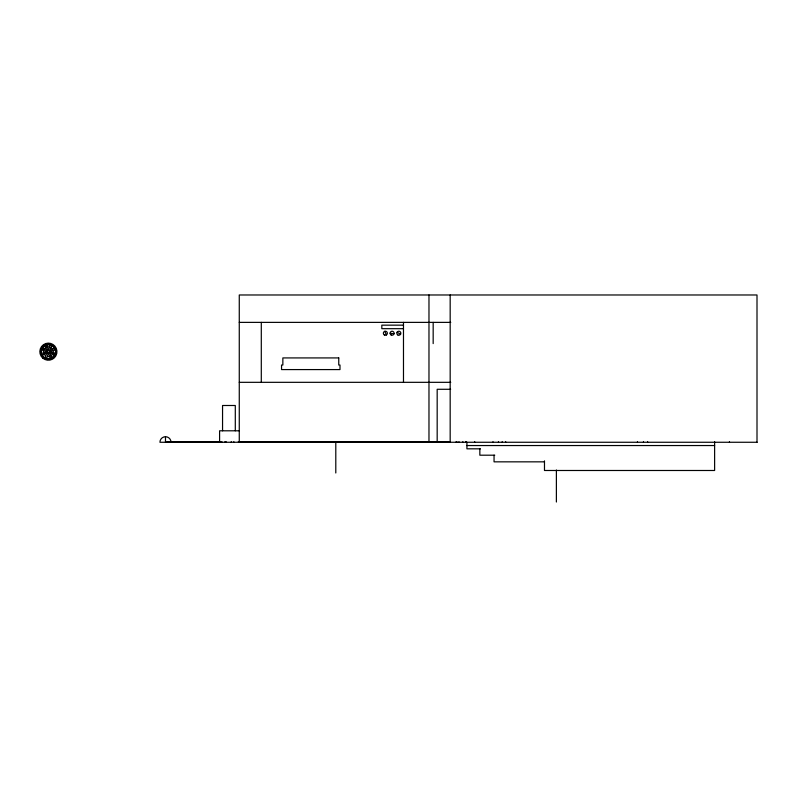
<?xml version="1.0" encoding="UTF-8"?>
<svg xmlns="http://www.w3.org/2000/svg" width="797" height="797" viewBox="0 0 797 797"><rect width="100%" height="100%" fill="white"/><g stroke="black" fill="none" stroke-linecap="round" stroke-linejoin="round"><path stroke-width="1.2" d="M49.842 351.567L49.504 352.623A1.455 1.455 0 0 1 48.507 353.131L48.129 353.111A1.455 1.455 0 0 1 47.192 352.513L47.282 350.74A1.455 1.455 0 0 1 48.278 350.232L49.842 351.567L55.302 349.833C52.243 338.406 34.968 348.389 43.337 356.737M42.201 355.263L47.192 352.513L44.811 357.873C49.992 361.141 57.115 355.671 55.302 349.833A7.153 7.153 0 0 0 41.235 351.686M50.241 344.772L48.388 350.242L46.535 344.772M46.535 358.59L48.388 353.131M51.964 345.49L49.484 350.74L54.585 348.11M239.269 322.377L450.753 322.377M403.481 325.156L381.823 325.156L381.823 328.683L403.481 328.683M239.269 382.321L450.753 382.321M450.624 389.285L437.174 389.285L437.174 442.265M239.259 430.798L219.593 430.798L219.593 442.265M220.679 441.717L166.912 441.717L166.912 442.265M238.293 441.717L450.166 441.717M757.15 442.265L159.938 442.265A5.549 5.549 0 0 1 165.487 436.716A5.549 5.549 0 0 1 171.036 442.265M466.922 445.543L714.62 445.543M480.461 448.821L466.922 448.821L466.922 442.265M494.768 455.197L479.844 455.197L479.844 448.821M544.481 461.842L494.05 461.842L494.05 455.197M390.102 333.226L394.037 333.744M49.832 351.686L55.302 353.529M41.484 349.833L46.943 351.686L41.484 353.529A7.153 7.153 0 0 0 55.541 351.686M42.201 348.11L47.282 350.74L44.811 345.49M54.585 355.263L49.573 352.513L51.964 357.873M397.105 332.229L400.572 334.232M384.851 331.293L386.376 334.959M48.507 353.131L50.241 358.59M757.001 442.265L757.001 294.98L239.269 294.98L239.269 442.265M729.454 441.717L729.454 442.265M714.62 441.717L714.62 470.489L544.481 470.489L544.481 460.855M647.632 441.717L647.632 442.265M643.468 441.717L643.468 442.265M637.461 441.717L637.461 442.265M556.386 470.011L556.386 502.02M505.697 441.717L505.697 442.265M502.21 441.717L502.21 442.265M498.464 441.717L498.464 442.265M492.994 441.717L492.994 442.265M474.703 441.717L474.703 442.265M465.966 441.717L465.966 442.265M465.777 441.717L465.777 442.265M462.848 441.717L462.848 442.265M458.972 441.717L458.972 442.265M456.86 441.717L456.86 442.265M456.123 441.717L456.123 442.265M450.175 294.98L450.175 442.265M447.934 441.717L447.934 442.265M439.017 441.717L439.017 442.265M433.169 322.387L433.169 343.597M430.091 441.717L430.091 442.265M428.975 294.98L428.975 442.265M421.175 441.717L421.175 442.265M412.248 441.717L412.248 442.265M403.481 322.377L403.481 382.321M403.332 441.717L403.332 442.265M394.415 441.717L394.415 442.265M385.489 441.717L385.489 442.265M376.573 441.717L376.573 442.265M367.646 441.717L367.646 442.265M358.73 441.717L358.73 442.265M349.803 441.717L349.803 442.265M340.887 441.717L340.887 442.265M335.796 442.225L335.796 472.99M331.96 441.717L331.96 442.265M323.044 441.717L323.044 442.265M314.128 441.717L314.128 442.265M305.201 441.717L305.201 442.265M296.285 441.717L296.285 442.265M287.358 441.717L287.358 442.265M278.442 441.717L278.442 442.265M269.516 441.717L269.516 442.265M261.296 322.377L261.296 382.321M261.296 441.717L261.296 442.265M260.599 441.717L260.599 442.265M251.673 441.717L251.673 442.265M250.278 441.717L250.278 442.265M246.044 441.717L246.044 442.265M242.756 441.717L242.756 442.265M235.294 430.798L235.294 405.494L222.552 405.494L222.552 430.798M233.84 441.717L233.84 442.265M231.26 441.717L231.26 442.265M225.959 441.717L225.959 442.265M225.681 441.717L225.681 442.265M224.913 441.717L224.913 442.265M221.905 441.717L221.905 442.265M217.95 441.717L217.95 442.265M215.997 441.717L215.997 442.265M212.869 441.717L212.869 442.265M210.846 441.717L210.846 442.265M207.071 441.717L207.071 442.265M206.174 441.717L206.174 442.265M204.859 441.717L204.859 442.265M200.465 441.717L200.465 442.265M198.154 441.717L198.154 442.265M195.683 441.717L195.683 442.265M192.456 441.717L192.456 442.265M191.33 441.717L191.33 442.265M189.228 441.717L189.228 442.265M187.464 441.717L187.464 442.265M181.188 441.717L181.188 442.265M180.311 441.717L180.311 442.265M179.455 441.717L179.455 442.265M177.113 441.717L177.113 442.265M175.539 441.717L175.539 442.265M171.385 441.717L171.385 442.265M167.529 441.717L167.529 442.265M165.487 436.716L165.487 442.265M49.444 351.965A1.096 1.096 0 0 1 48.936 352.633M48.936 350.74A1.096 1.096 0 0 1 49.334 351.138M53.08 350.192A4.912 4.912 0 0 1 51.038 355.821M49.882 356.369A4.912 4.912 0 0 1 47.342 356.488M45.08 355.313A4.912 4.912 0 0 1 43.586 350.63M44.024 349.425A4.912 4.912 0 0 1 49.444 346.884M50.649 347.313A4.912 4.912 0 0 1 52.532 349.036M338.755 357.923L282.855 357.923L282.855 365.026L281.55 365.026L281.55 369.579L339.99 369.579L339.99 365.026L338.755 365.026L338.755 357.923M397.833 334.959A2.002 2.002 0 0 0 400.841 333.226A2.002 2.002 0 0 0 397.833 331.492A2.002 2.002 0 0 0 397.833 334.959M391.108 334.959A2.002 2.002 0 0 0 394.107 333.226A2.002 2.002 0 0 0 391.108 331.492A2.002 2.002 0 0 0 391.108 334.959M384.373 334.959A2.002 2.002 0 0 0 387.372 333.226A2.002 2.002 0 0 0 384.373 331.492A2.002 2.002 0 0 0 384.373 334.959M42.729 358.092A8.558 8.558 0 0 0 56.776 353.38A8.558 8.558 0 0 0 45.668 343.567A8.558 8.558 0 0 0 42.729 358.092M43.327 357.415A7.651 7.651 0 0 0 55.88 353.201A7.651 7.651 0 0 0 45.957 344.434A7.651 7.651 0 0 0 43.327 357.415"/></g></svg>
